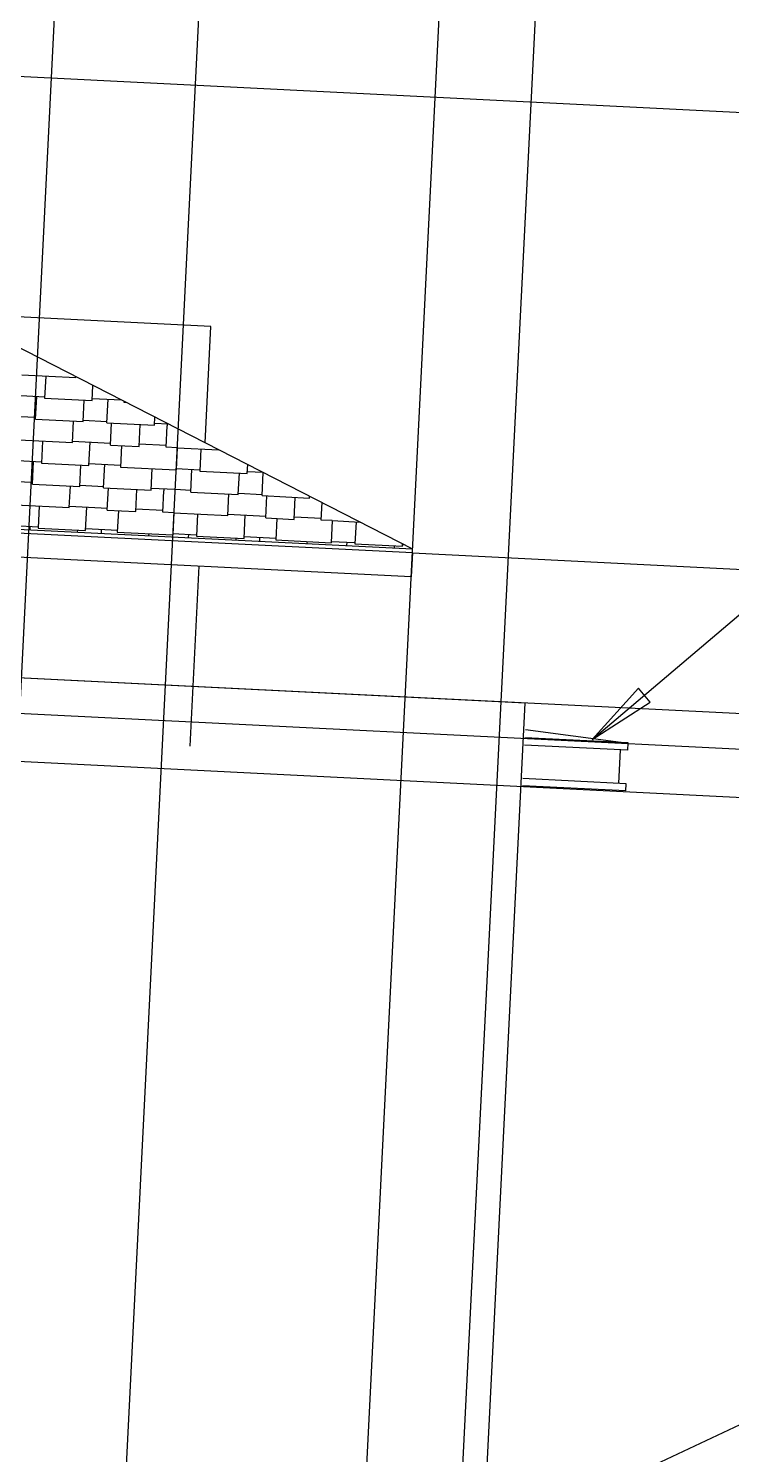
# Model space of a CAD drawing. Extents: x 549999 to 550212, y 1838161 to 1838467.
# Drawn here: x 550131.21 to 550134.13, y 1838313.66 to 1838319.6 of the extents above; entities that cross this region are included whole.
import ezdxf

# ---------------------------------------------------------------- set-up
doc = ezdxf.new("R2010")
doc.units = 0
for name, color, linetype in [('Level 18', 7, 'Continuous'), ('Level 20', 7, 'Continuous'), ('Level 22', 7, 'Continuous'), ('Level 37', 7, 'Continuous'), ('Level 39', 7, 'Continuous'), ('Level 4', 7, 'Continuous'), ('Level 42', 7, 'Continuous'), ('Level 8', 7, 'Continuous')]:
    doc.layers.add(name, color=color, linetype=linetype)

# ---------------------------------------------------------------- blocks, each defined once
blk = doc.blocks.new('FLOOR5')
at = {"layer": 'Level 8'}
blk.add_line((1048.51, 328), (1048.51, 342), dxfattribs=at)
blk = doc.blocks.new('FLOOR6')
at = {"layer": 'Level 8'}
blk.add_line((1048.51, 345), (1008.51, 348.36), dxfattribs=at)
blk = doc.blocks.new('FLOOR7')
at = {"layer": 'Level 8'}
for p, q in [((1051.51, 345), (1008.51, 345)), ((1051.51, 342), (1051.51, 345)), ((1051.51, 342), (1008.51, 342)), ((1051.51, 328), (1008.51, 328)), ((1051.51, 325), (1051.51, 328)), ((1051.51, 325), (1008.51, 325))]:
    blk.add_line(p, q, dxfattribs=at)

msp = doc.modelspace()

# ---------------------------------------------------------------- linework, layer by layer
at = {"layer": 'Level 18'}
for p, q in [((550130.7901, 1838309.1309), (550131.4897, 1838323.1239)), ((550131.3894, 1838309.1009), (550132.0889, 1838323.0939)), ((550132.7876, 1838309.031), (550133.4872, 1838323.024)), ((550108.4954, 1838320.5304), (550140.9628, 1838318.9072)), ((550108.3706, 1838318.0335), (550140.838, 1838316.4103))]:
    msp.add_line(p, q, dxfattribs=at)
at = {"layer": 'Level 20'}
for p, q in [((550126.9024, 1838199.3211), (550132.9974, 1838321.2389)), ((550127.3019, 1838199.3012), (550133.3969, 1838321.2189)), ((550172.3865, 1838314.683), (550111.3527, 1838317.7342)), ((550172.3765, 1838314.4832), (550111.3427, 1838317.5345))]:
    msp.add_line(p, q, dxfattribs=at)
at = {"layer": 'Level 22'}
for p, q in [((550133.5539, 1838316.6349), (550134.8841, 1838317.7628)), ((550133.7475, 1838316.8484), (550133.5539, 1838316.6349)), ((550133.7475, 1838316.8484), (550133.5539, 1838316.6349)), ((550133.7962, 1838316.791), (550133.7475, 1838316.8484)), ((550133.7962, 1838316.791), (550133.7475, 1838316.8484)), ((550133.5539, 1838316.6349), (550133.7962, 1838316.791)), ((550133.5539, 1838316.6349), (550133.7962, 1838316.791)), ((550132.5139, 1838313.0036), (550134.6976, 1838314.0308))]:
    msp.add_line(p, q, dxfattribs=at)
at = {"layer": 'Level 37'}
for p, q in [((550128.7554, 1838319.5014), (550132.807, 1838317.4291)), ((550124.5173, 1838317.8435), (550132.807, 1838317.4291)), ((550132.8061, 1838317.4126), (550124.5165, 1838317.8271)), ((550132.8061, 1838317.4126), (550132.807, 1838317.4291))]:
    msp.add_line(p, q, dxfattribs=at)
at = {"layer": 'Level 39'}
msp.add_line((550132.8061, 1838317.4126), (550137.3405, 1838317.1859), dxfattribs=at)
at = {"layer": 'Level 4'}
for p, q in [((550131.9672, 1838318.3557), (550130.8901, 1838318.4095)), ((550131.9429, 1838317.871), (550131.9672, 1838318.3557)), ((550131.9172, 1838317.3569), (550131.8798, 1838316.6079)), ((550122.2243, 1838317.3409), (550133.2756, 1838316.7884)), ((550133.0858, 1838312.9932), (550133.2756, 1838316.7884))]:
    msp.add_line(p, q, dxfattribs=at)
at = {"layer": 'Level 42'}
for p, q in [((550131.1801, 1838318.154), (550131.4044, 1838318.1427)), ((550131.279, 1838318.149), (550131.2744, 1838318.057)), ((550131.4044, 1838318.1427), (550131.4046, 1838318.1464)), ((550131.4723, 1838318.0471), (550131.4755, 1838318.1101)), ((550131.1758, 1838318.0673), (550131.2747, 1838318.0624)), ((550131.237, 1838317.9693), (550131.2417, 1838318.064)), ((550131.2744, 1838318.057), (550131.4723, 1838318.0471)), ((550131.4349, 1838317.9594), (550131.4393, 1838318.0487)), ((550131.4727, 1838318.0552), (550131.5947, 1838318.0491)), ((550131.5338, 1838317.9545), (550131.5387, 1838318.0519)), ((550131.6044, 1838318.0442), (550131.6042, 1838318.0405)), ((550131.6042, 1838318.0405), (550131.6124, 1838318.0401)), ((550131.1715, 1838317.9807), (550131.2374, 1838317.9774)), ((550131.237, 1838317.9693), (550131.4349, 1838317.9594)), ((550131.3908, 1838317.8721), (550131.3953, 1838317.9614)), ((550131.4351, 1838317.9648), (550131.5341, 1838317.9599)), ((550131.5338, 1838317.9545), (550131.7317, 1838317.9446)), ((550131.549, 1838317.8615), (550131.5536, 1838317.9535)), ((550131.7317, 1838317.9446), (550131.7334, 1838317.9782)), ((550131.7321, 1838317.9527), (550131.7888, 1838317.9499)), ((550131.7849, 1838317.9501), (550131.7845, 1838317.9419)), ((550131.6677, 1838317.8555), (550131.6723, 1838317.9475)), ((550131.78, 1838317.8526), (550131.7845, 1838317.9419)), ((550131.1666, 1838317.8833), (550131.3908, 1838317.8721)), ((550131.2655, 1838317.8783), (550131.2609, 1838317.7863)), ((550131.3911, 1838317.8775), (550131.5494, 1838317.8696)), ((550131.4588, 1838317.7764), (550131.4637, 1838317.8739)), ((550131.549, 1838317.8615), (550131.6677, 1838317.8555)), ((550131.5952, 1838317.8591), (550131.5907, 1838317.7698)), ((550131.6683, 1838317.8663), (550131.7804, 1838317.8607)), ((550131.8262, 1838317.8503), (550131.78, 1838317.8526)), ((550131.8262, 1838317.8503), (550131.8216, 1838317.7583)), ((550131.8262, 1838317.8503), (550132.0004, 1838317.8416)), ((550131.9251, 1838317.8454), (550131.9205, 1838317.7533)), ((550131.1623, 1838317.7967), (550131.2612, 1838317.7917)), ((550131.2235, 1838317.6986), (550131.2282, 1838317.7934)), ((550131.2609, 1838317.7863), (550131.4588, 1838317.7764)), ((550131.4213, 1838317.6888), (550131.4258, 1838317.7781)), ((550131.4592, 1838317.7845), (550131.5911, 1838317.7779)), ((550131.5203, 1838317.6838), (550131.5252, 1838317.7812)), ((550132.1184, 1838317.7434), (550132.1202, 1838317.7803)), ((550131.5907, 1838317.7698), (550131.8216, 1838317.7583)), ((550131.7182, 1838317.6739), (550131.7226, 1838317.7632)), ((550131.8218, 1838317.7637), (550131.9208, 1838317.7588)), ((550131.883, 1838317.6657), (550131.8878, 1838317.7604)), ((550131.9205, 1838317.7533), (550132.1184, 1838317.7434)), ((550132.0809, 1838317.6558), (550132.0854, 1838317.7451)), ((550132.1188, 1838317.7516), (550132.1827, 1838317.7484)), ((550132.1799, 1838317.6508), (550132.1847, 1838317.7474)), ((550131.1579, 1838317.7101), (550131.2239, 1838317.7068)), ((550131.2235, 1838317.6986), (550131.4213, 1838317.6888)), ((550131.3773, 1838317.6014), (550131.3818, 1838317.6907)), ((550131.4216, 1838317.6942), (550131.5206, 1838317.6892)), ((550131.5203, 1838317.6838), (550131.7182, 1838317.6739)), ((550131.5355, 1838317.5908), (550131.5401, 1838317.6828)), ((550131.6542, 1838317.5849), (550131.6588, 1838317.6769)), ((550131.7186, 1838317.682), (550131.8175, 1838317.6771)), ((550131.7665, 1838317.582), (550131.7709, 1838317.6713)), ((550131.7713, 1838317.6794), (550131.7709, 1838317.6713)), ((550131.8175, 1838317.6771), (550131.8835, 1838317.6738)), ((550131.883, 1838317.6657), (550132.0809, 1838317.6558)), ((550132.0369, 1838317.5684), (550132.0413, 1838317.6578)), ((550132.0812, 1838317.6612), (550132.1801, 1838317.6562)), ((550131.153, 1838317.6126), (550131.3773, 1838317.6014)), ((550131.252, 1838317.6077), (550131.2474, 1838317.5156)), ((550131.3776, 1838317.6068), (550131.5359, 1838317.5989)), ((550131.4453, 1838317.5058), (550131.4501, 1838317.6032)), ((550131.6547, 1838317.5957), (550131.7669, 1838317.5901)), ((550132.1799, 1838317.6508), (550132.3777, 1838317.6409)), ((550132.195, 1838317.5578), (550132.1996, 1838317.6498)), ((550132.3138, 1838317.5519), (550132.3184, 1838317.6439)), ((550132.3777, 1838317.6409), (550132.3781, 1838317.6484)), ((550132.426, 1838317.549), (550132.4297, 1838317.622)), ((550131.5355, 1838317.5908), (550131.6542, 1838317.5849)), ((550131.5816, 1838317.5885), (550131.5772, 1838317.4992)), ((550131.8126, 1838317.5796), (550131.7665, 1838317.582)), ((550131.8126, 1838317.5796), (550131.808, 1838317.4876)), ((550131.8126, 1838317.5796), (550132.0369, 1838317.5684)), ((550131.9116, 1838317.5747), (550131.907, 1838317.4827)), ((550132.0372, 1838317.5738), (550132.1955, 1838317.5659)), ((550132.1048, 1838317.4728), (550132.1097, 1838317.5702)), ((550132.195, 1838317.5578), (550132.3138, 1838317.5519)), ((550132.2412, 1838317.5555), (550132.2367, 1838317.4662)), ((550132.3143, 1838317.5627), (550132.4264, 1838317.5571)), ((550132.4722, 1838317.5467), (550132.426, 1838317.549)), ((550132.4722, 1838317.5467), (550132.4676, 1838317.4546)), ((550132.4722, 1838317.5467), (550132.5884, 1838317.5409)), ((550132.5711, 1838317.5417), (550132.5665, 1838317.4497)), ((550131.1487, 1838317.526), (550131.2477, 1838317.5211)), ((550131.214, 1838317.5087), (550131.2147, 1838317.5227)), ((550131.2474, 1838317.5156), (550131.4453, 1838317.5058)), ((550131.4118, 1838317.4988), (550131.4123, 1838317.5074)), ((550131.4457, 1838317.5139), (550131.5776, 1838317.5073)), ((550131.5108, 1838317.4939), (550131.5116, 1838317.5106)), ((550131.5772, 1838317.4992), (550131.808, 1838317.4876)), ((550131.7087, 1838317.484), (550131.7091, 1838317.4926)), ((550131.8083, 1838317.493), (550131.9072, 1838317.4881)), ((550131.8736, 1838317.4757), (550131.8743, 1838317.4897)), ((550131.907, 1838317.4827), (550132.1048, 1838317.4728)), ((550132.1052, 1838317.4809), (550132.2372, 1838317.4743)), ((550132.1704, 1838317.4609), (550132.1712, 1838317.4776)), ((550132.0714, 1838317.4658), (550132.0719, 1838317.4744)), ((550132.2367, 1838317.4662), (550132.4676, 1838317.4546)), ((550132.3682, 1838317.451), (550132.3687, 1838317.4596)), ((550132.4679, 1838317.4601), (550132.5668, 1838317.4551)), ((550132.5331, 1838317.4428), (550132.5338, 1838317.4568)), ((550132.5665, 1838317.4497), (550132.7644, 1838317.4398)), ((550132.731, 1838317.4329), (550132.7314, 1838317.4415)), ((550132.7644, 1838317.4398), (550132.7649, 1838317.4505)), ((550132.7648, 1838317.4479), (550132.7706, 1838317.4476))]:
    msp.add_line(p, q, dxfattribs=at)
at = {"layer": 'Level 8'}
for p, q in [((550132.8011, 1838317.3128), (550124.5115, 1838317.7272)), ((550132.8061, 1838317.4126), (550132.8011, 1838317.3128))]:
    msp.add_line(p, q, dxfattribs=at)

# ---------------------------------------------------------------- block references
at = {"layer": 'Level 8', "xscale": 0.010000000000000004, "yscale": 0.01, "rotation": -2.8619937920406366}
for name in ['FLOOR7', 'FLOOR5', 'FLOOR6']:
    msp.add_blockref(name, (550123.03, 1838313.7), dxfattribs=at)

doc.saveas('drawing.dxf')
